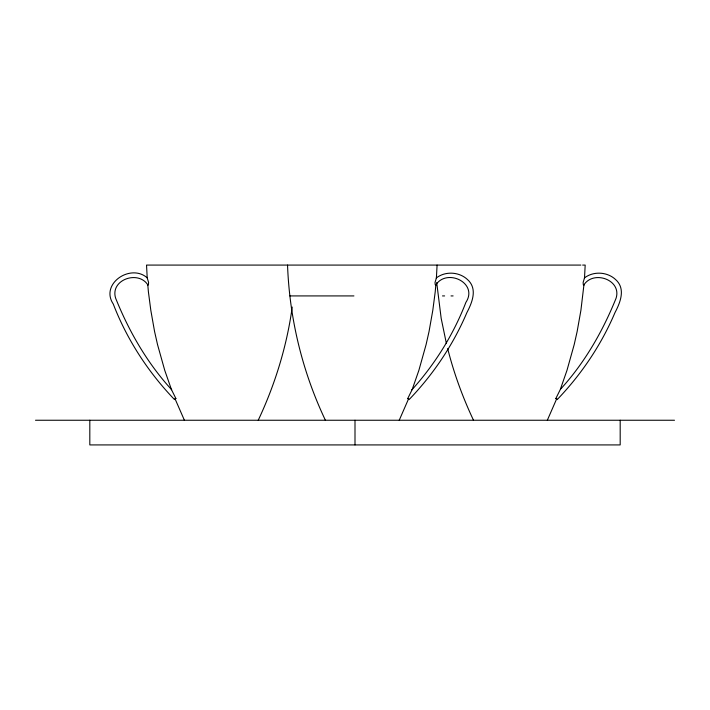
<?xml version="1.0" encoding="UTF-8"?>
<svg xmlns="http://www.w3.org/2000/svg" width="710" height="710" viewBox="0 0 710 710"><rect width="100%" height="100%" fill="white"/><g stroke="black" fill="none" stroke-linecap="round" stroke-linejoin="round"><path stroke-width="1.06" d="M437.085 265.079L436.401 277.974L435.035 282.376L435.186 284.63L435.825 284.87L435.221 291.819L432.798 310.341L429.044 331.526L426.089 344.598L418.856 370.407L412.155 389.595L407.735 398.541M582.635 265.079L585.182 265.079L584.507 277.974L583.141 282.376L583.292 284.63L583.931 284.87L580.904 310.341L577.141 331.526L574.195 344.598L566.962 370.407L560.261 389.595L555.832 398.541M292.227 307.075C286.831 346.249 275.072 384.492 258.227 420.249M408.703 398.523L399.224 420.249M556.809 398.523L547.33 420.249M435.825 284.87L435.612 285.171C446.821 267.652 478.593 283.104 465.893 302.38C453.512 334.517 434.973 364.186 411.942 389.763L412.155 389.595M583.38 285.083L583.931 284.87M560.74 388.973C584.818 362.57 602.781 331.224 616.085 298.209C621.96 279.731 593.196 269.729 583.718 285.171M175.885 398.55L174.518 399.579C148.141 372.12 126.966 339.584 113.263 304.022C99.702 283.734 130.968 262.948 147.405 278.036M436.215 278.036C445.241 270.945 459.122 271.717 467.473 279.536C477.83 288.713 472.194 302.495 466.887 312.613C453.184 344.838 433.34 374.339 409.111 399.579L407.735 398.55M584.321 278.036C593.338 270.945 607.227 271.717 615.579 279.536C625.927 288.713 620.3 302.495 614.984 312.613C601.29 344.838 581.437 374.339 557.208 399.579L555.841 398.55M580.869 265.079L146.535 265.079L147.218 277.974L148.585 282.376L148.434 284.63L147.795 284.87L148.399 291.819L150.822 310.341L154.576 331.526L157.531 344.598L164.764 370.407L171.465 389.595L175.894 398.541M289.92 295.919L353.926 295.919M442.49 295.919L444.62 295.919M451.019 295.919L453.095 295.919M35.5 420.249L674.5 420.249M171.678 389.763C147.298 363.174 129.06 331.561 115.641 298.209C109.766 279.731 138.53 269.729 148.008 285.171L147.795 284.87M473.499 420.249C462.672 397.245 453.903 373.256 447.682 348.592M325.402 420.249C302.398 371.809 289.502 318.666 287.541 265.079M184.396 420.249L174.917 398.523M446.412 343.596L441.176 318.364L436.703 282.571M620.185 420.249L620.185 444.921L89.815 444.921L89.815 420.249M355 420.249L355 444.921"/></g></svg>
